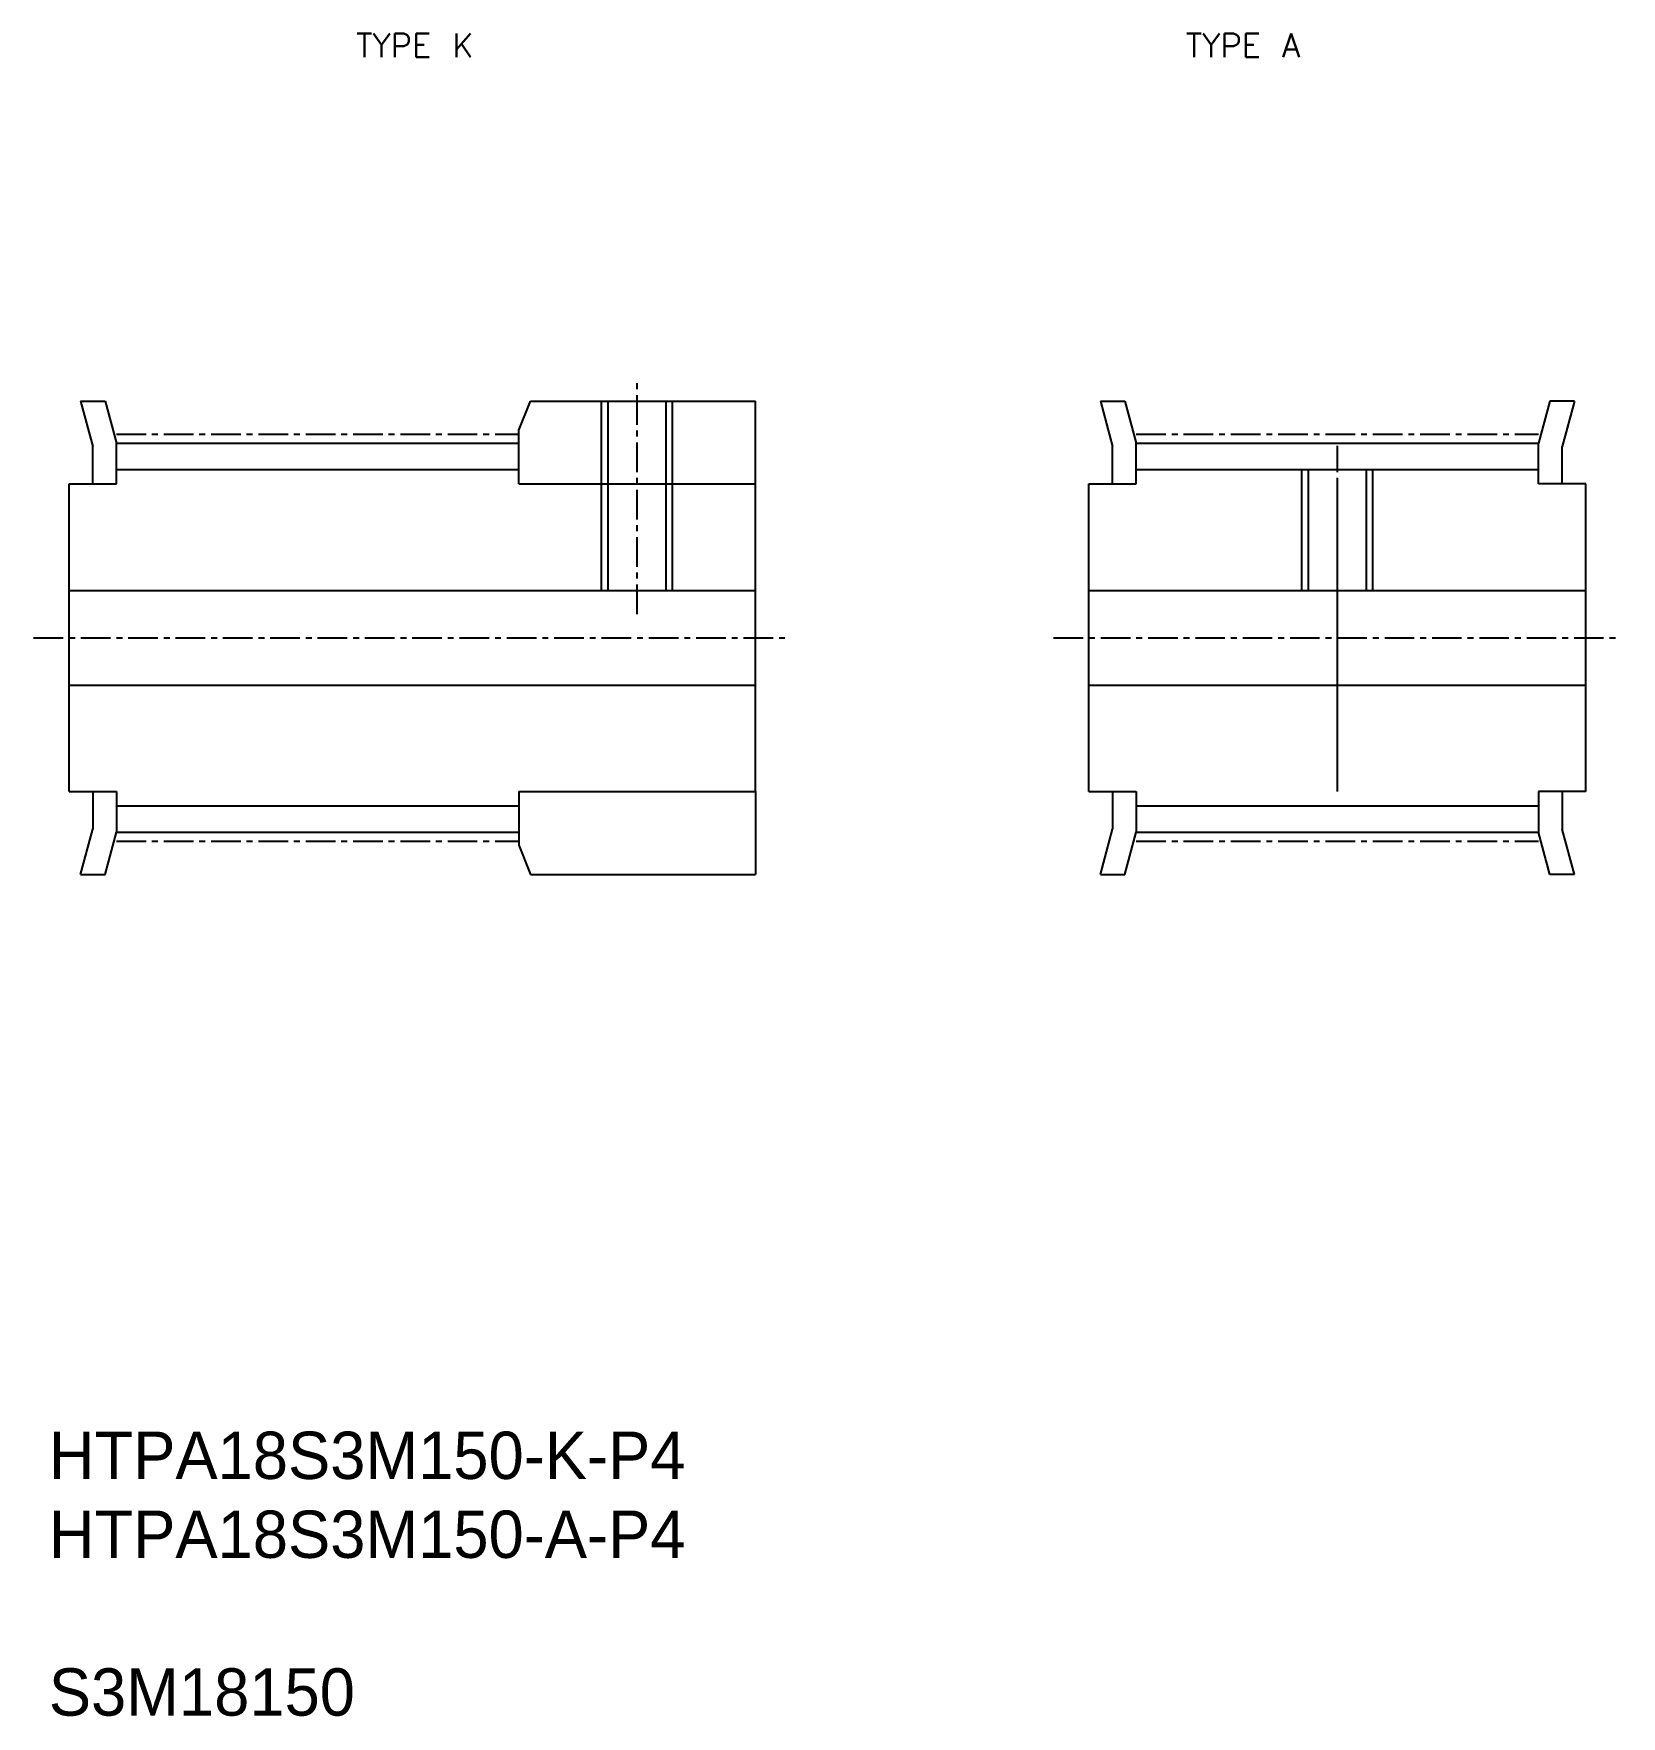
# Model space of a CAD drawing. Extents: x -223.2 to -156.1, y -37.1 to 34.
import ezdxf
from ezdxf.enums import TextEntityAlignment as Align

# ---------------------------------------------------------------- set-up
doc = ezdxf.new("R2010")
doc.units = 0
doc.linetypes.add('CENTER', pattern=[2, 1.25, -0.25, 0.25, -0.25])
doc.linetypes.add('DASHED', pattern=[19.05, 12.7, -6.35])
doc.layers.get('0').update_dxf_attribs({"linetype": 'CONTINUOUS'})
doc.layers.add('CENTER', color=1, linetype='CENTER')
doc.styles.add('MISUMI', font='txt.shx')

# ---------------------------------------------------------------- blocks, each defined once
blk = doc.blocks.new('*U2')
at = {"color": 7, "linetype": 'CONTINUOUS'}
for s, p in [('HTPA18S3M150-K-P4', (-222.519, -27.097)), ('HTPA18S3M150-A-P4', (-222.519, -30.431)), ('S3M18150', (-222.519, -37.097))]:
    blk.add_text(s, height=2, dxfattribs=at).set_placement(p)

msp = doc.modelspace()

# ---------------------------------------------------------------- linework, layer by layer
at = {"color": 7, "linetype": 'CONTINUOUS'}
for p, q in [((-221.175, 18.448), (-220.661, 16.532)), ((-221.175, 18.448), (-220.14, 18.448)), ((-220.14, 18.448), (-219.661, 16.663)), ((-202.661, 17.211), (-202.161, 18.448)), ((-202.161, 18.448), (-192.661, 18.448)), ((-192.661, 14.948), (-192.661, 18.448)), ((-178.077, 18.448), (-177.564, 16.532)), ((-178.077, 18.448), (-177.042, 18.448)), ((-177.042, 18.448), (-176.564, 16.663)), ((-159.085, 18.448), (-159.564, 16.663)), ((-158.05, 18.448), (-159.085, 18.448)), ((-158.05, 18.448), (-158.564, 16.532)), ((-202.661, 14.948), (-202.661, 17.211)), ((-220.661, 14.948), (-220.661, 16.532)), ((-219.661, 16.663), (-202.661, 16.663)), ((-219.661, 14.948), (-219.661, 16.663)), ((-177.564, 14.948), (-177.564, 16.532)), ((-176.564, 16.663), (-159.564, 16.663)), ((-176.564, 14.948), (-176.564, 16.663)), ((-159.564, 14.948), (-159.564, 16.663)), ((-158.564, 14.948), (-158.564, 16.532)), ((-221.661, 1.948), (-221.661, 14.948)), ((-221.661, 14.948), (-219.661, 14.948)), ((-219.661, 15.553), (-202.661, 15.553)), ((-202.661, 14.948), (-192.661, 14.948)), ((-192.661, 1.948), (-192.661, 14.948)), ((-178.564, 1.948), (-178.564, 14.948)), ((-178.564, 14.948), (-176.564, 14.948)), ((-176.564, 15.553), (-159.564, 15.553)), ((-168.064, 1.948), (-168.064, 14.948)), ((-157.564, 14.948), (-159.564, 14.948)), ((-157.564, 1.948), (-157.564, 14.948)), ((-221.661, 10.448), (-192.661, 10.448)), ((-178.564, 10.448), (-157.564, 10.448)), ((-221.661, 8.448), (-221.661, 8.448)), ((-178.564, 8.448), (-178.564, 8.448)), ((-157.564, 8.448), (-157.564, 8.448)), ((-221.661, 6.448), (-192.661, 6.448)), ((-178.564, 6.448), (-157.564, 6.448)), ((-221.661, 5.198), (-221.661, 5.199)), ((-178.564, 5.198), (-178.564, 5.199)), ((-157.564, 5.198), (-157.564, 5.199)), ((-221.661, 1.948), (-219.661, 1.948)), ((-220.661, 1.948), (-220.661, 0.365)), ((-219.661, 1.948), (-219.661, 0.233)), ((-202.661, 1.948), (-192.661, 1.948)), ((-202.661, 1.948), (-202.661, -0.314)), ((-192.661, 1.948), (-192.661, -1.552)), ((-178.564, 1.948), (-176.564, 1.948)), ((-177.564, 1.948), (-177.564, 0.365)), ((-176.564, 1.948), (-176.564, 0.233)), ((-159.564, 1.948), (-159.564, 0.233)), ((-157.564, 1.948), (-159.564, 1.948)), ((-158.564, 1.948), (-158.564, 0.365)), ((-219.661, 1.343), (-202.661, 1.343)), ((-176.564, 1.343), (-159.564, 1.343)), ((-221.175, -1.552), (-220.661, 0.365)), ((-220.14, -1.552), (-219.661, 0.233)), ((-219.661, 0.233), (-202.661, 0.233)), ((-178.077, -1.552), (-177.564, 0.365)), ((-177.042, -1.552), (-176.564, 0.233)), ((-176.564, 0.233), (-159.564, 0.233)), ((-159.085, -1.552), (-159.564, 0.233)), ((-158.05, -1.552), (-158.564, 0.365)), ((-202.661, -0.314), (-202.161, -1.552)), ((-221.175, -1.552), (-220.14, -1.552)), ((-202.161, -1.552), (-192.661, -1.552)), ((-178.077, -1.552), (-177.042, -1.552)), ((-158.05, -1.552), (-159.085, -1.552))]:
    msp.add_line(p, q, dxfattribs=at)
at = {"color": 3, "linetype": 'DASHED'}
for p, q in [((-199.161, 10.448), (-199.161, 18.448)), ((-198.886, 10.448), (-198.886, 18.448)), ((-196.436, 10.448), (-196.436, 18.448)), ((-196.161, 10.448), (-196.161, 18.448)), ((-169.564, 10.448), (-169.564, 15.553)), ((-169.289, 10.448), (-169.289, 15.553)), ((-166.839, 10.448), (-166.839, 15.553)), ((-166.564, 10.448), (-166.564, 15.553))]:
    msp.add_line(p, q, dxfattribs=at)
at = {"layer": 'CENTER', "color": 1, "linetype": 'CENTER'}
for p, q in [((-197.661, 9.448), (-197.661, 19.448)), ((-219.661, 17.043), (-202.661, 17.043)), ((-176.564, 17.043), (-159.564, 17.043)), ((-168.064, 9.448), (-168.064, 16.553)), ((-223.161, 8.448), (-191.161, 8.448)), ((-180.064, 8.448), (-156.064, 8.448)), ((-219.661, -0.147), (-202.661, -0.147)), ((-176.564, -0.147), (-159.564, -0.147))]:
    msp.add_line(p, q, dxfattribs=at)

# ---------------------------------------------------------------- block references
at = {"color": 7, "linetype": 'CONTINUOUS'}
msp.add_blockref('*U2', (0, 0), dxfattribs=at)

# ---------------------------------------------------------------- texts
at = {"color": 7, "linetype": 'CONTINUOUS', "style": 'MISUMI'}
for s, p in [('TYPE K', (-207.047, 33.471)), ('TYPE A', (-172.047, 33.471))]:
    msp.add_text(s, height=1, dxfattribs=at).set_placement(p, align=Align.MIDDLE_CENTER)

doc.saveas('drawing.dxf')
